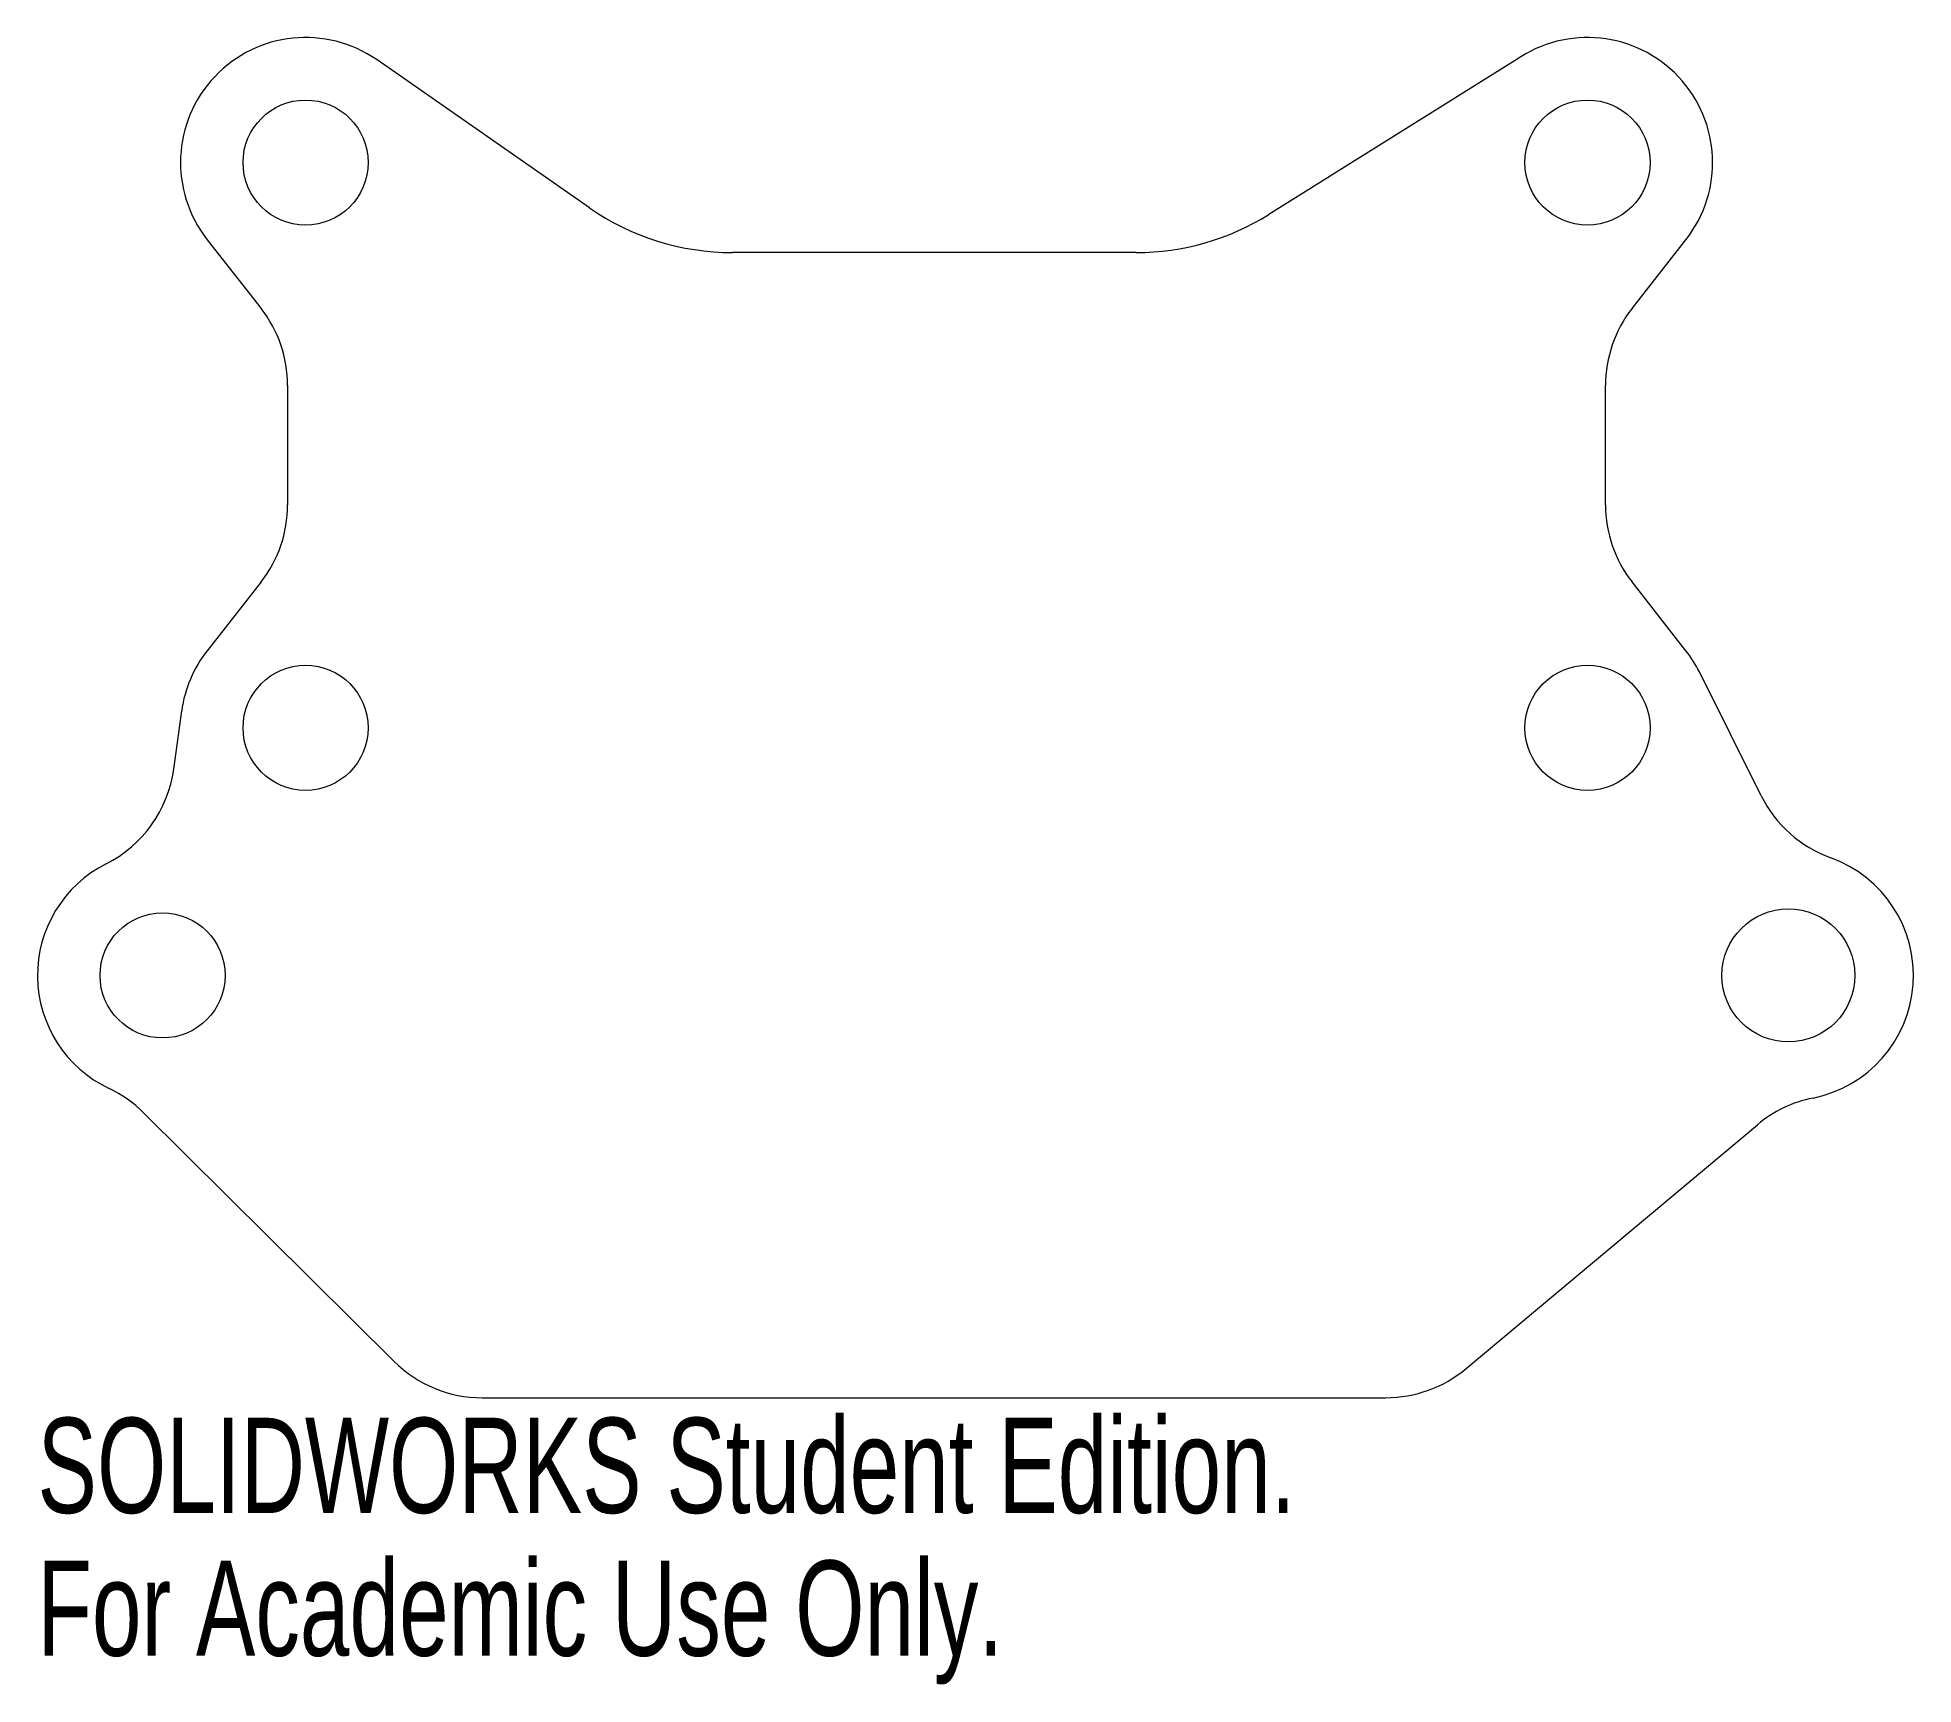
# Model space of a CAD drawing. Header units: inches. Extents: x -1.28 to 2.47, y -2.06 to 1.24.
import ezdxf

# ---------------------------------------------------------------- set-up
doc = ezdxf.new("R2010")
doc.units = ezdxf.units.IN
doc.header["$MEASUREMENT"] = 0
doc.styles.add('SLDTEXTSTYLE0', font='TXT', dxfattribs={"width": 0.7})

msp = doc.modelspace()

# ---------------------------------------------------------------- linework, layer by layer
at = {"color": 7, "linetype": 'Continuous', "lineweight": 15}
for p, q in [((-0.1734, 0.8963), (-0.5983, 1.1918)), ((1.6787, 1.1918), (1.1842, 0.8827)), ((-0.9379, 0.8324), (-0.8302, 0.6949)), ((1.9105, 0.6949), (2.0182, 0.8324)), ((0.9191, 0.8067), (0.1121, 0.8067)), ((-0.777, 0.5408), (-0.777, 0.3024)), ((1.8573, 0.3024), (1.8573, 0.5408)), ((-0.8302, 0.1483), (-0.9379, 0.0108)), ((2.0182, 0.0108), (1.9105, 0.1483)), ((2.1687, -0.2795), (2.0451, -0.0318)), ((-1.0047, -0.226), (-0.9888, -0.1095)), ((-0.5642, -1.41), (-1.0649, -0.9128)), ((1.5786, -1.4244), (2.161, -0.9369)), ((-0.388, -1.4827), (1.4181, -1.4827))]:
    msp.add_line(p, q, dxfattribs=at)
for centre, radius in [((-0.7411, 0.9866), 0.125), ((1.8214, 0.9866), 0.125), ((-0.7411, -0.1434), 0.125), ((1.8214, -0.1434), 0.125), ((-1.027, -0.6384), 0.125), ((2.223, -0.6384), 0.1329)]:
    msp.add_circle(centre, radius, dxfattribs=at)
for centre, radius, start, end in [((-0.7411, 0.9866), 0.25, 55.1763, 218.0716), ((1.8214, 0.9866), 0.25, 321.9284, 124.8237), ((0.1121, 1.3067), 0.5, 235.1763, 270), ((0.9191, 1.3067), 0.5, 270, 302.0081), ((-1.027, 0.5408), 0.25, 0, 38.0716), ((2.1073, 0.5408), 0.25, 141.9284, 180), ((-1.027, 0.3024), 0.25, 321.9284, 0), ((2.1073, 0.3024), 0.25, 180, 218.0716), ((-0.7411, -0.1434), 0.25, 141.9284, 172.1972), ((1.8214, -0.1434), 0.25, 26.5139, 38.0716), ((-1.2524, -0.1921), 0.25, 296.7999, 352.1972), ((2.3924, -0.1679), 0.25, 206.5139, 250.194), ((2.223, -0.6384), 0.25, 281.3505, 70.194), ((-1.027, -0.6384), 0.25, 116.7999, 244.6473), ((-1.2411, -1.0902), 0.25, 45.2003, 64.6473), ((2.3214, -1.1286), 0.25, 101.3505, 129.9307), ((-0.388, -1.2327), 0.25, 225.2003, 270), ((1.4181, -1.2327), 0.25, 270, 309.9307)]:
    msp.add_arc(centre, radius, start, end, dxfattribs=at)

# ---------------------------------------------------------------- texts
at = {"color": 7, "linetype": 'Continuous', "char_height": 0.1903, "attachment_point": 1, "style": 'SLDTEXTSTYLE0'}
for s, insert in [('SOLIDWORKS Student Edition.', (-1.277, -1.5228)), ('For Academic Use Only.', (-1.277, -1.8082))]:
    msp.add_mtext(s, dxfattribs=dict(at, insert=insert))

doc.saveas('drawing.dxf')
